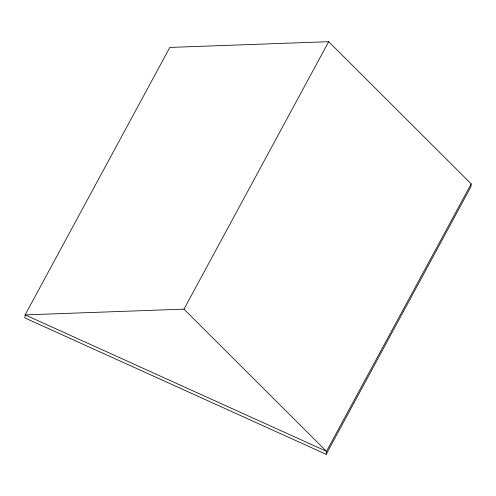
<?xml version="1.0" encoding="UTF-8"?>
<svg xmlns="http://www.w3.org/2000/svg" width="496" height="496" viewBox="0 0 496 496"><rect width="100%" height="100%" fill="white"/><g stroke="black" fill="none" stroke-linecap="round" stroke-linejoin="round"><path stroke-width="0.74" d="M326.17 454.311L326.498 451.323L471.2 183.867L328.681 41.689L169.83 47.43L25.129 314.892L24.8 317.88L326.17 454.311L470.871 186.856L471.2 183.867M183.979 309.144L326.498 451.323L25.129 314.892L183.979 309.144L328.681 41.689"/></g></svg>
